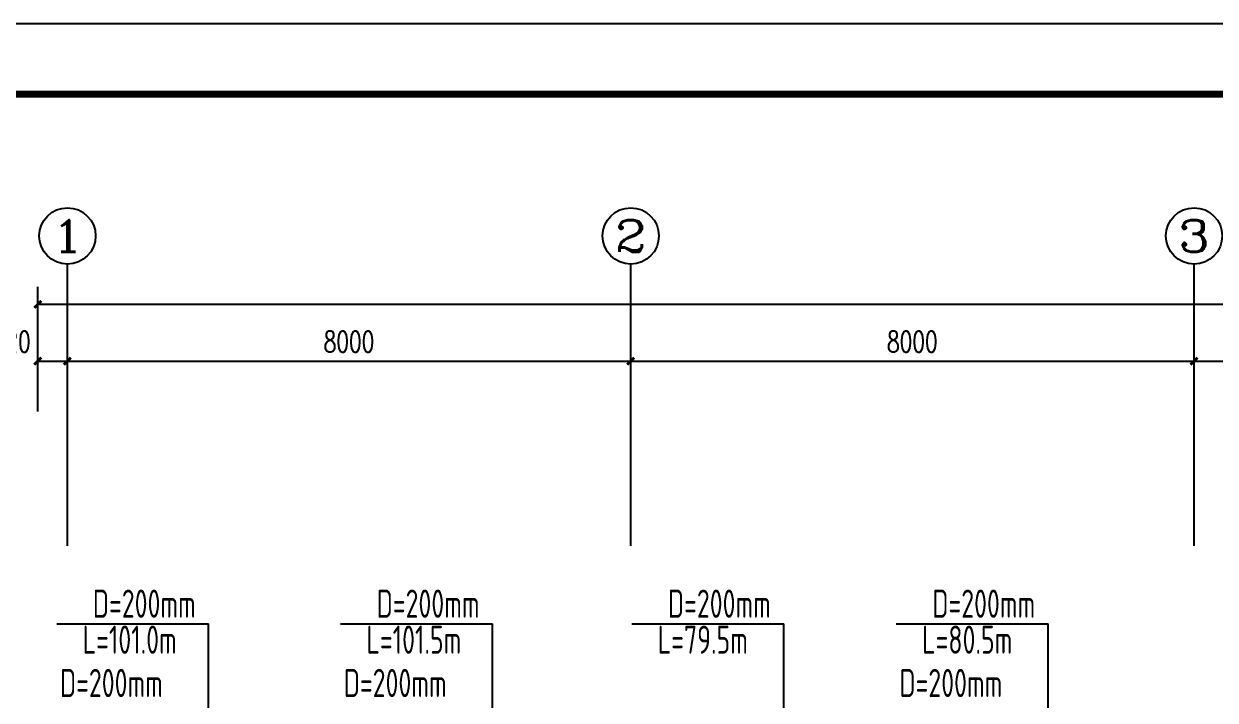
# Model space of a CAD drawing. Extents: x 2430460 to 2514560, y -608375 to -364775.
# Drawn here: x 2442863 to 2459782, y -435776 to -426175 of the extents above; entities that cross this region are included whole.
import ezdxf
from ezdxf.enums import TextEntityAlignment as Align

# ---------------------------------------------------------------- set-up
doc = ezdxf.new("R2010")
doc.units = 0
doc.header["$LTSCALE"] = 1000
doc.header["$MEASUREMENT"] = 0
for name, color, linetype in [('AXIS', 3, 'Continuous'), ('AXIS_TEXT', 7, 'Continuous'), ('PUB_DIM', 3, 'Continuous'), ('TK', 4, 'Continuous')]:
    doc.layers.add(name, color=color, linetype=linetype)
doc.styles.add('26#标准$0$TSSD_REIN', font='Tssdeng.shx', dxfattribs={"width": 0.7, "bigfont": 'tssdchn.shx'})
doc.styles.add('_TCH_AXIS', font='COMPLEX', dxfattribs={"bigfont": 'GBCBIG'})
doc.styles.add('_TCH_DIM_T3', font='SIMPLEX', dxfattribs={"width": 0.705882, "bigfont": 'GBCBIG'})
doc.styles.add('COMPLEX', font='COMPLEX')
doc.styles.add('HZTXT1', font='romans.shx', dxfattribs={"width": 0.7, "bigfont": 'GBHZFS.SHX'})
doc.styles.get("Standard").update_dxf_attribs({"font": 'gbenor.shx', "bigfont": 'gbcbig.shx'})
doc.dimstyles.new('_TCH_ARCH&&100', dxfattribs={"dimtxt": 297.5, "dimasz": 100, "dimexe": 250, "dimexo": 300, "dimgap": 126.25, "dimtad": 1, "dimdec": 0, "dimzin": 0, "dimdsep": 46, "dimtxsty": '_TCH_DIM_T3', "dimblk": 'ARCHTICK', "dimcen": 0.09, "dimclrt": 7, "dimazin": 2, "dimtfac": 1, "dimtdec": 0, "dimtix": 1, "dimtmove": 2, "dimatfit": 3, "dimfxl": 30, "dimtolj": 1, "dimtzin": 0, "dimarcsym": 0})

# ---------------------------------------------------------------- blocks, each defined once
blk = doc.blocks.new('_ArchTick')
at = {"color": 0, "linetype": 'ByBlock', "const_width": 0.4}
blk.add_lwpolyline([(-0.5, -0.5), (0.5, 0.5)], dxfattribs=at)
blk = doc.blocks.new('*D123')
at = {"layer": 'Defpoints', "color": 0, "transparency": 16777216}
for p in [(-40300, 32940), (-40720, 31924), (-40300, 31924)]:
    blk.add_point(p, dxfattribs=at)
at = {"layer": 'PUB_DIM', "color": 0, "lineweight": -2, "transparency": 16777216}
for p, q in [((-40720, 32224), (-40720, 33190)), ((-40300, 32224), (-40300, 33190)), ((-40720, 32940), (-40300, 32940))]:
    blk.add_line(p, q, dxfattribs=at)
at = {"layer": 'PUB_DIM', "color": 0, "lineweight": -2, "transparency": 16777216, "xscale": 100, "yscale": 100, "zscale": 100, "rotation": 180}
blk.add_blockref('_ArchTick', (-40720, 32940), dxfattribs=at)
at = {"layer": 'PUB_DIM', "color": 0, "lineweight": -2, "transparency": 16777216, "xscale": 100, "yscale": 100, "zscale": 100}
blk.add_blockref('_ArchTick', (-40300, 32940), dxfattribs=at)
at = {"layer": 'PUB_DIM', "color": 7, "transparency": 16777216, "insert": (-41090, 33215), "char_height": 297.5, "attachment_point": 5, "style": '_TCH_DIM_T3'}
blk.add_mtext('\\A1;420', dxfattribs=at)
blk = doc.blocks.new('*D124')
at = {"layer": 'Defpoints', "color": 0, "transparency": 16777216}
for p in [(-32300, 32940), (-40300, 31924), (-32300, 31924)]:
    blk.add_point(p, dxfattribs=at)
at = {"layer": 'PUB_DIM', "color": 0, "lineweight": -2, "transparency": 16777216}
for p, q in [((-40300, 32224), (-40300, 33190)), ((-32300, 32224), (-32300, 33190)), ((-40300, 32940), (-32300, 32940))]:
    blk.add_line(p, q, dxfattribs=at)
at = {"layer": 'PUB_DIM', "color": 0, "lineweight": -2, "transparency": 16777216, "xscale": 100, "yscale": 100, "zscale": 100, "rotation": 180}
blk.add_blockref('_ArchTick', (-40300, 32940), dxfattribs=at)
at = {"layer": 'PUB_DIM', "color": 0, "lineweight": -2, "transparency": 16777216, "xscale": 100, "yscale": 100, "zscale": 100}
blk.add_blockref('_ArchTick', (-32300, 32940), dxfattribs=at)
at = {"layer": 'PUB_DIM', "color": 7, "transparency": 16777216, "insert": (-36300, 33215), "char_height": 297.5, "attachment_point": 5, "style": '_TCH_DIM_T3'}
blk.add_mtext('\\A1;8000', dxfattribs=at)
blk = doc.blocks.new('*D125')
at = {"layer": 'Defpoints', "color": 0, "transparency": 16777216}
for p in [(-24300, 32940), (-32300, 31924), (-24300, 31924)]:
    blk.add_point(p, dxfattribs=at)
at = {"layer": 'PUB_DIM', "color": 0, "lineweight": -2, "transparency": 16777216}
for p, q in [((-32300, 32224), (-32300, 33190)), ((-24300, 32224), (-24300, 33190)), ((-32300, 32940), (-24300, 32940))]:
    blk.add_line(p, q, dxfattribs=at)
at = {"layer": 'PUB_DIM', "color": 0, "lineweight": -2, "transparency": 16777216, "xscale": 100, "yscale": 100, "zscale": 100, "rotation": 180}
blk.add_blockref('_ArchTick', (-32300, 32940), dxfattribs=at)
at = {"layer": 'PUB_DIM', "color": 0, "lineweight": -2, "transparency": 16777216, "xscale": 100, "yscale": 100, "zscale": 100}
blk.add_blockref('_ArchTick', (-24300, 32940), dxfattribs=at)
at = {"layer": 'PUB_DIM', "color": 7, "transparency": 16777216, "insert": (-28300, 33215), "char_height": 297.5, "attachment_point": 5, "style": '_TCH_DIM_T3'}
blk.add_mtext('\\A1;8000', dxfattribs=at)
blk = doc.blocks.new('*D126')
at = {"layer": 'Defpoints', "color": 0, "transparency": 16777216}
for p in [(-16300, 32940), (-24300, 31924), (-16300, 31924)]:
    blk.add_point(p, dxfattribs=at)
at = {"layer": 'PUB_DIM', "color": 0, "lineweight": -2, "transparency": 16777216}
for p, q in [((-24300, 32224), (-24300, 33190)), ((-16300, 32224), (-16300, 33190)), ((-24300, 32940), (-16300, 32940))]:
    blk.add_line(p, q, dxfattribs=at)
at = {"layer": 'PUB_DIM', "color": 0, "lineweight": -2, "transparency": 16777216, "xscale": 100, "yscale": 100, "zscale": 100, "rotation": 180}
blk.add_blockref('_ArchTick', (-24300, 32940), dxfattribs=at)
at = {"layer": 'PUB_DIM', "color": 0, "lineweight": -2, "transparency": 16777216, "xscale": 100, "yscale": 100, "zscale": 100}
blk.add_blockref('_ArchTick', (-16300, 32940), dxfattribs=at)
at = {"layer": 'PUB_DIM', "color": 7, "transparency": 16777216, "insert": (-20300, 33215), "char_height": 297.5, "attachment_point": 5, "style": '_TCH_DIM_T3'}
blk.add_mtext('\\A1;8000', dxfattribs=at)
blk = doc.blocks.new('*D132')
at = {"layer": 'Defpoints', "color": 0, "transparency": 16777216}
for p in [(16120, 33747), (-40720, 32705), (16120, 32705)]:
    blk.add_point(p, dxfattribs=at)
at = {"layer": 'PUB_DIM', "color": 0, "lineweight": -2, "transparency": 16777216}
for p, q in [((-40720, 33005), (-40720, 33997)), ((16120, 33005), (16120, 33997)), ((-40720, 33747), (16120, 33747))]:
    blk.add_line(p, q, dxfattribs=at)
at = {"layer": 'PUB_DIM', "color": 0, "lineweight": -2, "transparency": 16777216, "xscale": 100, "yscale": 100, "zscale": 100, "rotation": 180}
blk.add_blockref('_ArchTick', (-40720, 33747), dxfattribs=at)
at = {"layer": 'PUB_DIM', "color": 0, "lineweight": -2, "transparency": 16777216, "xscale": 100, "yscale": 100, "zscale": 100}
blk.add_blockref('_ArchTick', (16120, 33747), dxfattribs=at)
at = {"layer": 'PUB_DIM', "color": 7, "transparency": 16777216, "insert": (-12300, 34022), "char_height": 297.5, "attachment_point": 5, "style": '_TCH_DIM_T3'}
blk.add_mtext('\\A1;56840', dxfattribs=at)
blk = doc.blocks.new('*D234')
at = {"layer": 'Defpoints', "color": 0, "transparency": 16777216}
for p in [(-40300, 32940), (-40720, 31924), (-40300, 31924)]:
    blk.add_point(p, dxfattribs=at)
at = {"layer": 'PUB_DIM', "color": 0, "lineweight": -2, "transparency": 16777216}
for p, q in [((-40720, 32224), (-40720, 33190)), ((-40300, 32224), (-40300, 33190)), ((-40720, 32940), (-40300, 32940))]:
    blk.add_line(p, q, dxfattribs=at)
at = {"layer": 'PUB_DIM', "color": 0, "lineweight": -2, "transparency": 16777216, "xscale": 100, "yscale": 100, "zscale": 100, "rotation": 180}
blk.add_blockref('_ArchTick', (-40720, 32940), dxfattribs=at)
at = {"layer": 'PUB_DIM', "color": 0, "lineweight": -2, "transparency": 16777216, "xscale": 100, "yscale": 100, "zscale": 100}
blk.add_blockref('_ArchTick', (-40300, 32940), dxfattribs=at)
at = {"layer": 'PUB_DIM', "color": 7, "transparency": 16777216, "insert": (-41090, 33215), "char_height": 297.5, "attachment_point": 5, "style": '_TCH_DIM_T3'}
blk.add_mtext('\\A1;420', dxfattribs=at)
blk = doc.blocks.new('*D235')
at = {"layer": 'Defpoints', "color": 0, "transparency": 16777216}
for p in [(-32300, 32940), (-40300, 31924), (-32300, 31924)]:
    blk.add_point(p, dxfattribs=at)
at = {"layer": 'PUB_DIM', "color": 0, "lineweight": -2, "transparency": 16777216}
for p, q in [((-40300, 32224), (-40300, 33190)), ((-32300, 32224), (-32300, 33190)), ((-40300, 32940), (-32300, 32940))]:
    blk.add_line(p, q, dxfattribs=at)
at = {"layer": 'PUB_DIM', "color": 0, "lineweight": -2, "transparency": 16777216, "xscale": 100, "yscale": 100, "zscale": 100, "rotation": 180}
blk.add_blockref('_ArchTick', (-40300, 32940), dxfattribs=at)
at = {"layer": 'PUB_DIM', "color": 0, "lineweight": -2, "transparency": 16777216, "xscale": 100, "yscale": 100, "zscale": 100}
blk.add_blockref('_ArchTick', (-32300, 32940), dxfattribs=at)
at = {"layer": 'PUB_DIM', "color": 7, "transparency": 16777216, "insert": (-36300, 33215), "char_height": 297.5, "attachment_point": 5, "style": '_TCH_DIM_T3'}
blk.add_mtext('\\A1;8000', dxfattribs=at)
blk = doc.blocks.new('*D236')
at = {"layer": 'Defpoints', "color": 0, "transparency": 16777216}
for p in [(-24300, 32940), (-32300, 31924), (-24300, 31924)]:
    blk.add_point(p, dxfattribs=at)
at = {"layer": 'PUB_DIM', "color": 0, "lineweight": -2, "transparency": 16777216}
for p, q in [((-32300, 32224), (-32300, 33190)), ((-24300, 32224), (-24300, 33190)), ((-32300, 32940), (-24300, 32940))]:
    blk.add_line(p, q, dxfattribs=at)
at = {"layer": 'PUB_DIM', "color": 0, "lineweight": -2, "transparency": 16777216, "xscale": 100, "yscale": 100, "zscale": 100, "rotation": 180}
blk.add_blockref('_ArchTick', (-32300, 32940), dxfattribs=at)
at = {"layer": 'PUB_DIM', "color": 0, "lineweight": -2, "transparency": 16777216, "xscale": 100, "yscale": 100, "zscale": 100}
blk.add_blockref('_ArchTick', (-24300, 32940), dxfattribs=at)
at = {"layer": 'PUB_DIM', "color": 7, "transparency": 16777216, "insert": (-28300, 33215), "char_height": 297.5, "attachment_point": 5, "style": '_TCH_DIM_T3'}
blk.add_mtext('\\A1;8000', dxfattribs=at)
blk = doc.blocks.new('*D237')
at = {"layer": 'Defpoints', "color": 0, "transparency": 16777216}
for p in [(-16300, 32940), (-24300, 31924), (-16300, 31924)]:
    blk.add_point(p, dxfattribs=at)
at = {"layer": 'PUB_DIM', "color": 0, "lineweight": -2, "transparency": 16777216}
for p, q in [((-24300, 32224), (-24300, 33190)), ((-16300, 32224), (-16300, 33190)), ((-24300, 32940), (-16300, 32940))]:
    blk.add_line(p, q, dxfattribs=at)
at = {"layer": 'PUB_DIM', "color": 0, "lineweight": -2, "transparency": 16777216, "xscale": 100, "yscale": 100, "zscale": 100, "rotation": 180}
blk.add_blockref('_ArchTick', (-24300, 32940), dxfattribs=at)
at = {"layer": 'PUB_DIM', "color": 0, "lineweight": -2, "transparency": 16777216, "xscale": 100, "yscale": 100, "zscale": 100}
blk.add_blockref('_ArchTick', (-16300, 32940), dxfattribs=at)
at = {"layer": 'PUB_DIM', "color": 7, "transparency": 16777216, "insert": (-20300, 33215), "char_height": 297.5, "attachment_point": 5, "style": '_TCH_DIM_T3'}
blk.add_mtext('\\A1;8000', dxfattribs=at)
blk = doc.blocks.new('*D243')
at = {"layer": 'Defpoints', "color": 0, "transparency": 16777216}
for p in [(16120, 33747), (-40720, 32705), (16120, 32705)]:
    blk.add_point(p, dxfattribs=at)
at = {"layer": 'PUB_DIM', "color": 0, "lineweight": -2, "transparency": 16777216}
for p, q in [((-40720, 33005), (-40720, 33997)), ((16120, 33005), (16120, 33997)), ((-40720, 33747), (16120, 33747))]:
    blk.add_line(p, q, dxfattribs=at)
at = {"layer": 'PUB_DIM', "color": 0, "lineweight": -2, "transparency": 16777216, "xscale": 100, "yscale": 100, "zscale": 100, "rotation": 180}
blk.add_blockref('_ArchTick', (-40720, 33747), dxfattribs=at)
at = {"layer": 'PUB_DIM', "color": 0, "lineweight": -2, "transparency": 16777216, "xscale": 100, "yscale": 100, "zscale": 100}
blk.add_blockref('_ArchTick', (16120, 33747), dxfattribs=at)
at = {"layer": 'PUB_DIM', "color": 7, "transparency": 16777216, "insert": (-12300, 34022), "char_height": 297.5, "attachment_point": 5, "style": '_TCH_DIM_T3'}
blk.add_mtext('\\A1;56840', dxfattribs=at)
blk = doc.blocks.new('*D345')
at = {"layer": 'Defpoints', "color": 0, "transparency": 16777216}
for p in [(-40300, 32940), (-40720, 31924), (-40300, 31924)]:
    blk.add_point(p, dxfattribs=at)
at = {"layer": 'PUB_DIM', "color": 0, "lineweight": -2, "transparency": 16777216}
for p, q in [((-40720, 32224), (-40720, 33190)), ((-40300, 32224), (-40300, 33190)), ((-40720, 32940), (-40300, 32940))]:
    blk.add_line(p, q, dxfattribs=at)
at = {"layer": 'PUB_DIM', "color": 0, "lineweight": -2, "transparency": 16777216, "xscale": 100, "yscale": 100, "zscale": 100, "rotation": 180}
blk.add_blockref('_ArchTick', (-40720, 32940), dxfattribs=at)
at = {"layer": 'PUB_DIM', "color": 0, "lineweight": -2, "transparency": 16777216, "xscale": 100, "yscale": 100, "zscale": 100}
blk.add_blockref('_ArchTick', (-40300, 32940), dxfattribs=at)
at = {"layer": 'PUB_DIM', "color": 7, "transparency": 16777216, "insert": (-41090, 33215), "char_height": 297.5, "attachment_point": 5, "style": '_TCH_DIM_T3'}
blk.add_mtext('\\A1;420', dxfattribs=at)
blk = doc.blocks.new('*D346')
at = {"layer": 'Defpoints', "color": 0, "transparency": 16777216}
for p in [(-32300, 32940), (-40300, 31924), (-32300, 31924)]:
    blk.add_point(p, dxfattribs=at)
at = {"layer": 'PUB_DIM', "color": 0, "lineweight": -2, "transparency": 16777216}
for p, q in [((-40300, 32224), (-40300, 33190)), ((-32300, 32224), (-32300, 33190)), ((-40300, 32940), (-32300, 32940))]:
    blk.add_line(p, q, dxfattribs=at)
at = {"layer": 'PUB_DIM', "color": 0, "lineweight": -2, "transparency": 16777216, "xscale": 100, "yscale": 100, "zscale": 100, "rotation": 180}
blk.add_blockref('_ArchTick', (-40300, 32940), dxfattribs=at)
at = {"layer": 'PUB_DIM', "color": 0, "lineweight": -2, "transparency": 16777216, "xscale": 100, "yscale": 100, "zscale": 100}
blk.add_blockref('_ArchTick', (-32300, 32940), dxfattribs=at)
at = {"layer": 'PUB_DIM', "color": 7, "transparency": 16777216, "insert": (-36300, 33215), "char_height": 297.5, "attachment_point": 5, "style": '_TCH_DIM_T3'}
blk.add_mtext('\\A1;8000', dxfattribs=at)
blk = doc.blocks.new('*D347')
at = {"layer": 'Defpoints', "color": 0, "transparency": 16777216}
for p in [(-24300, 32940), (-32300, 31924), (-24300, 31924)]:
    blk.add_point(p, dxfattribs=at)
at = {"layer": 'PUB_DIM', "color": 0, "lineweight": -2, "transparency": 16777216}
for p, q in [((-32300, 32224), (-32300, 33190)), ((-24300, 32224), (-24300, 33190)), ((-32300, 32940), (-24300, 32940))]:
    blk.add_line(p, q, dxfattribs=at)
at = {"layer": 'PUB_DIM', "color": 0, "lineweight": -2, "transparency": 16777216, "xscale": 100, "yscale": 100, "zscale": 100, "rotation": 180}
blk.add_blockref('_ArchTick', (-32300, 32940), dxfattribs=at)
at = {"layer": 'PUB_DIM', "color": 0, "lineweight": -2, "transparency": 16777216, "xscale": 100, "yscale": 100, "zscale": 100}
blk.add_blockref('_ArchTick', (-24300, 32940), dxfattribs=at)
at = {"layer": 'PUB_DIM', "color": 7, "transparency": 16777216, "insert": (-28300, 33215), "char_height": 297.5, "attachment_point": 5, "style": '_TCH_DIM_T3'}
blk.add_mtext('\\A1;8000', dxfattribs=at)
blk = doc.blocks.new('*D348')
at = {"layer": 'Defpoints', "color": 0, "transparency": 16777216}
for p in [(-16300, 32940), (-24300, 31924), (-16300, 31924)]:
    blk.add_point(p, dxfattribs=at)
at = {"layer": 'PUB_DIM', "color": 0, "lineweight": -2, "transparency": 16777216}
for p, q in [((-24300, 32224), (-24300, 33190)), ((-16300, 32224), (-16300, 33190)), ((-24300, 32940), (-16300, 32940))]:
    blk.add_line(p, q, dxfattribs=at)
at = {"layer": 'PUB_DIM', "color": 0, "lineweight": -2, "transparency": 16777216, "xscale": 100, "yscale": 100, "zscale": 100, "rotation": 180}
blk.add_blockref('_ArchTick', (-24300, 32940), dxfattribs=at)
at = {"layer": 'PUB_DIM', "color": 0, "lineweight": -2, "transparency": 16777216, "xscale": 100, "yscale": 100, "zscale": 100}
blk.add_blockref('_ArchTick', (-16300, 32940), dxfattribs=at)
at = {"layer": 'PUB_DIM', "color": 7, "transparency": 16777216, "insert": (-20300, 33215), "char_height": 297.5, "attachment_point": 5, "style": '_TCH_DIM_T3'}
blk.add_mtext('\\A1;8000', dxfattribs=at)
blk = doc.blocks.new('*D354')
at = {"layer": 'Defpoints', "color": 0, "transparency": 16777216}
for p in [(16120, 33747), (-40720, 32705), (16120, 32705)]:
    blk.add_point(p, dxfattribs=at)
at = {"layer": 'PUB_DIM', "color": 0, "lineweight": -2, "transparency": 16777216}
for p, q in [((-40720, 33005), (-40720, 33997)), ((16120, 33005), (16120, 33997)), ((-40720, 33747), (16120, 33747))]:
    blk.add_line(p, q, dxfattribs=at)
at = {"layer": 'PUB_DIM', "color": 0, "lineweight": -2, "transparency": 16777216, "xscale": 100, "yscale": 100, "zscale": 100, "rotation": 180}
blk.add_blockref('_ArchTick', (-40720, 33747), dxfattribs=at)
at = {"layer": 'PUB_DIM', "color": 0, "lineweight": -2, "transparency": 16777216, "xscale": 100, "yscale": 100, "zscale": 100}
blk.add_blockref('_ArchTick', (16120, 33747), dxfattribs=at)
at = {"layer": 'PUB_DIM', "color": 7, "transparency": 16777216, "insert": (-12300, 34022), "char_height": 297.5, "attachment_point": 5, "style": '_TCH_DIM_T3'}
blk.add_mtext('\\A1;56840', dxfattribs=at)
blk = doc.blocks.new('*D453')
at = {"layer": 'Defpoints', "color": 0, "transparency": 16777216}
for p in [(-40300, 32940), (-40720, 31924), (-40300, 31924)]:
    blk.add_point(p, dxfattribs=at)
at = {"layer": 'PUB_DIM', "color": 0, "lineweight": -2, "transparency": 16777216}
for p, q in [((-40720, 32224), (-40720, 33190)), ((-40300, 32224), (-40300, 33190)), ((-40720, 32940), (-40300, 32940))]:
    blk.add_line(p, q, dxfattribs=at)
at = {"layer": 'PUB_DIM', "color": 0, "lineweight": -2, "transparency": 16777216, "xscale": 100, "yscale": 100, "zscale": 100, "rotation": 180}
blk.add_blockref('_ArchTick', (-40720, 32940), dxfattribs=at)
at = {"layer": 'PUB_DIM', "color": 0, "lineweight": -2, "transparency": 16777216, "xscale": 100, "yscale": 100, "zscale": 100}
blk.add_blockref('_ArchTick', (-40300, 32940), dxfattribs=at)
at = {"layer": 'PUB_DIM', "color": 7, "transparency": 16777216, "insert": (-41090, 33215), "char_height": 297.5, "attachment_point": 5, "style": '_TCH_DIM_T3'}
blk.add_mtext('\\A1;420', dxfattribs=at)
blk = doc.blocks.new('*D454')
at = {"layer": 'Defpoints', "color": 0, "transparency": 16777216}
for p in [(-32300, 32940), (-40300, 31924), (-32300, 31924)]:
    blk.add_point(p, dxfattribs=at)
at = {"layer": 'PUB_DIM', "color": 0, "lineweight": -2, "transparency": 16777216}
for p, q in [((-40300, 32224), (-40300, 33190)), ((-32300, 32224), (-32300, 33190)), ((-40300, 32940), (-32300, 32940))]:
    blk.add_line(p, q, dxfattribs=at)
at = {"layer": 'PUB_DIM', "color": 0, "lineweight": -2, "transparency": 16777216, "xscale": 100, "yscale": 100, "zscale": 100, "rotation": 180}
blk.add_blockref('_ArchTick', (-40300, 32940), dxfattribs=at)
at = {"layer": 'PUB_DIM', "color": 0, "lineweight": -2, "transparency": 16777216, "xscale": 100, "yscale": 100, "zscale": 100}
blk.add_blockref('_ArchTick', (-32300, 32940), dxfattribs=at)
at = {"layer": 'PUB_DIM', "color": 7, "transparency": 16777216, "insert": (-36300, 33215), "char_height": 297.5, "attachment_point": 5, "style": '_TCH_DIM_T3'}
blk.add_mtext('\\A1;8000', dxfattribs=at)
blk = doc.blocks.new('*D455')
at = {"layer": 'Defpoints', "color": 0, "transparency": 16777216}
for p in [(-24300, 32940), (-32300, 31924), (-24300, 31924)]:
    blk.add_point(p, dxfattribs=at)
at = {"layer": 'PUB_DIM', "color": 0, "lineweight": -2, "transparency": 16777216}
for p, q in [((-32300, 32224), (-32300, 33190)), ((-24300, 32224), (-24300, 33190)), ((-32300, 32940), (-24300, 32940))]:
    blk.add_line(p, q, dxfattribs=at)
at = {"layer": 'PUB_DIM', "color": 0, "lineweight": -2, "transparency": 16777216, "xscale": 100, "yscale": 100, "zscale": 100, "rotation": 180}
blk.add_blockref('_ArchTick', (-32300, 32940), dxfattribs=at)
at = {"layer": 'PUB_DIM', "color": 0, "lineweight": -2, "transparency": 16777216, "xscale": 100, "yscale": 100, "zscale": 100}
blk.add_blockref('_ArchTick', (-24300, 32940), dxfattribs=at)
at = {"layer": 'PUB_DIM', "color": 7, "transparency": 16777216, "insert": (-28300, 33215), "char_height": 297.5, "attachment_point": 5, "style": '_TCH_DIM_T3'}
blk.add_mtext('\\A1;8000', dxfattribs=at)
blk = doc.blocks.new('*D456')
at = {"layer": 'Defpoints', "color": 0, "transparency": 16777216}
for p in [(-16300, 32940), (-24300, 31924), (-16300, 31924)]:
    blk.add_point(p, dxfattribs=at)
at = {"layer": 'PUB_DIM', "color": 0, "lineweight": -2, "transparency": 16777216}
for p, q in [((-24300, 32224), (-24300, 33190)), ((-16300, 32224), (-16300, 33190)), ((-24300, 32940), (-16300, 32940))]:
    blk.add_line(p, q, dxfattribs=at)
at = {"layer": 'PUB_DIM', "color": 0, "lineweight": -2, "transparency": 16777216, "xscale": 100, "yscale": 100, "zscale": 100, "rotation": 180}
blk.add_blockref('_ArchTick', (-24300, 32940), dxfattribs=at)
at = {"layer": 'PUB_DIM', "color": 0, "lineweight": -2, "transparency": 16777216, "xscale": 100, "yscale": 100, "zscale": 100}
blk.add_blockref('_ArchTick', (-16300, 32940), dxfattribs=at)
at = {"layer": 'PUB_DIM', "color": 7, "transparency": 16777216, "insert": (-20300, 33215), "char_height": 297.5, "attachment_point": 5, "style": '_TCH_DIM_T3'}
blk.add_mtext('\\A1;8000', dxfattribs=at)
blk = doc.blocks.new('*D462')
at = {"layer": 'Defpoints', "color": 0, "transparency": 16777216}
for p in [(16120, 33747), (-40720, 32705), (16120, 32705)]:
    blk.add_point(p, dxfattribs=at)
at = {"layer": 'PUB_DIM', "color": 0, "lineweight": -2, "transparency": 16777216}
for p, q in [((-40720, 33005), (-40720, 33997)), ((16120, 33005), (16120, 33997)), ((-40720, 33747), (16120, 33747))]:
    blk.add_line(p, q, dxfattribs=at)
at = {"layer": 'PUB_DIM', "color": 0, "lineweight": -2, "transparency": 16777216, "xscale": 100, "yscale": 100, "zscale": 100, "rotation": 180}
blk.add_blockref('_ArchTick', (-40720, 33747), dxfattribs=at)
at = {"layer": 'PUB_DIM', "color": 0, "lineweight": -2, "transparency": 16777216, "xscale": 100, "yscale": 100, "zscale": 100}
blk.add_blockref('_ArchTick', (16120, 33747), dxfattribs=at)
at = {"layer": 'PUB_DIM', "color": 7, "transparency": 16777216, "insert": (-12300, 34022), "char_height": 297.5, "attachment_point": 5, "style": '_TCH_DIM_T3'}
blk.add_mtext('\\A1;56840', dxfattribs=at)
blk = doc.blocks.new('_AXISO')
blk.add_circle((0, 0), 0.5)
at = {"layer": 'AXIS_TEXT', "style": 'COMPLEX', "width": 1.041667}
blk.add_attdef('A', text='', height=0.56, dxfattribs=at).set_placement((-0.25, -0.28), (0.25, -0.28), align=Align.FIT)
blk = doc.blocks.new('*U544')
at = {"color": 3}
blk.add_lwpolyline([(-84100, 0), (0, 0), (0, 59400), (-84100, 59400)], close=True, dxfattribs=at)
at = {"color": 3, "const_width": 100}
blk.add_lwpolyline([(-81600, 1000), (-1000, 1000), (-1000, 58400), (-81600, 58400)], close=True, dxfattribs=at)
at = {"layer": 'TK', "color": 4, "style": 'HZTXT1'}
for tag, height, width, p in [('项目负责1', 400, 0.6, (-4500, 19196)), ('项目负责2', 400, 0.6, (-4500, 18296)), ('专责', 400, 0.6, (-4500, 17396)), ('审定', 400, 0.6, (-4500, 16496)), ('审核', 400, 0.6, (-4500, 15596)), ('校对', 400, 0.6, (-4500, 14696)), ('设计', 400, 0.6, (-4500, 13796)), ('绘图', 400, 0.6, (-4500, 12896)), ('建设单位', 450, 0.6, (-4500, 11050)), ('工号', 400, 0.5, (-5501, 3507)), ('版次', 400, 0.7, (-2138, 3498)), ('阶段', 400, 0.7, (-2138, 2498)), ('比例', 400, 0.7, (-5491, 1513)), ('日期', 400, 0.7, (-2138, 1498))]:
    blk.add_attdef(tag, text='', height=height, dxfattribs=dict(at, width=width)).set_placement(p, align=Align.MIDDLE)
at = {"layer": 'TK', "color": 1, "lineweight": -3, "style": 'HZTXT1', "width": 0.6}
blk.add_attdef('工程名称', text='', height=450, dxfattribs=at).set_placement((-4500, 9050), align=Align.MIDDLE)
at = {"layer": 'TK', "color": 4, "lineweight": -3, "style": 'HZTXT1', "width": 0.6}
blk.add_attdef('子项名称', text='', height=450, dxfattribs=at).set_placement((-4500, 7050), align=Align.MIDDLE)
at = {"layer": 'TK', "color": 1, "lineweight": -3, "width": 0.6, "flags": 104}
blk.add_attdef('图名', text='', height=400, dxfattribs=at).set_placement((-4558, 4958), align=Align.MIDDLE_CENTER)
at = {"layer": 'TK', "color": 1, "style": 'HZTXT1', "width": 0.7}
blk.add_attdef('图号', text='', height=400, dxfattribs=at).set_placement((-5491, 2513), align=Align.MIDDLE)
blk = doc.blocks.new('A$C5D18424C')
at = {"layer": 'AXIS'}
for p, q in [((-40300, 30317.3), (-40300, 34317.3)), ((-32300, 30317.3), (-32300, 34317.3)), ((-24300, 30317.3), (-24300, 34317.3))]:
    blk.add_line(p, q, dxfattribs=at)
ref = blk.add_blockref('_AXISO', (-40300, 34717.3), dxfattribs=dict(at, xscale=800, yscale=800, zscale=800))
ref.add_attrib('A', '1', dxfattribs={"layer": 'AXIS_TEXT', "height": 452.5, "style": '_TCH_AXIS', "width": 2.333333}).set_placement((-40526.3, 34491), (-40073.7, 34491), align=Align.FIT)
ref = blk.add_blockref('_AXISO', (-32300, 34717.3), dxfattribs=dict(at, xscale=800, yscale=800, zscale=800))
ref.add_attrib('A', '2', dxfattribs={"layer": 'AXIS_TEXT', "height": 452.5, "style": '_TCH_AXIS', "width": 1.5}).set_placement((-32526.3, 34491), (-32073.7, 34491), align=Align.FIT)
ref = blk.add_blockref('_AXISO', (-24300, 34717.3), dxfattribs=dict(at, xscale=800, yscale=800, zscale=800))
ref.add_attrib('A', '3', dxfattribs={"layer": 'AXIS_TEXT', "height": 452.5, "style": '_TCH_AXIS', "width": 1.5}).set_placement((-24526.3, 34491), (-24073.7, 34491), align=Align.FIT)
at = {"layer": 'PUB_DIM'}
for p1, p2, distance, picture, middle in [((-40720, 32704.8), (16120, 32704.8), 1042.6, '*D132', (-12300, 34022.4)), ((-40720, 32704.8), (16120, 32704.8), 1042.6, '*D243', (-12300, 34022.4)), ((-40720, 32704.8), (16120, 32704.8), 1042.6, '*D354', (-12300, 34022.4)), ((-40720, 32704.8), (16120, 32704.8), 1042.6, '*D462', (-12300, 34022.4)), ((-40300, 31923.5), (-32300, 31923.5), 1017, '*D124', (-36300, 33215.5)), ((-40300, 31923.5), (-32300, 31923.5), 1017, '*D235', (-36300, 33215.5)), ((-40300, 31923.5), (-32300, 31923.5), 1017, '*D346', (-36300, 33215.5)), ((-40300, 31923.5), (-32300, 31923.5), 1017, '*D454', (-36300, 33215.5)), ((-32300, 31923.5), (-24300, 31923.5), 1017, '*D125', (-28300, 33215.5)), ((-32300, 31923.5), (-24300, 31923.5), 1017, '*D236', (-28300, 33215.5)), ((-32300, 31923.5), (-24300, 31923.5), 1017, '*D347', (-28300, 33215.5)), ((-32300, 31923.5), (-24300, 31923.5), 1017, '*D455', (-28300, 33215.5)), ((-24300, 31923.5), (-16300, 31923.5), 1017, '*D126', (-20300, 33215.5)), ((-24300, 31923.5), (-16300, 31923.5), 1017, '*D237', (-20300, 33215.5)), ((-24300, 31923.5), (-16300, 31923.5), 1017, '*D348', (-20300, 33215.5)), ((-24300, 31923.5), (-16300, 31923.5), 1017, '*D456', (-20300, 33215.5))]:
    dim = blk.add_aligned_dim(p1=p1, p2=p2, distance=distance, dimstyle='_TCH_ARCH&&100', dxfattribs=at)
    dim.commit()
    dim.dimension.update_dxf_attribs({"geometry": picture, "text_midpoint": middle})
for picture in ['*D123', '*D234', '*D345', '*D453']:
    dim = blk.add_linear_dim(base=(-40300, 32940.5), p1=(-40720, 31923.5), p2=(-40300, 31923.5), angle=0, dimstyle='_TCH_ARCH&&100', dxfattribs=at)
    dim.commit()
    dim.dimension.update_dxf_attribs({"geometry": picture, "text_midpoint": (-41090, 33215.5), "dimtype": 129})

msp = doc.modelspace()

# ---------------------------------------------------------------- linework, layer by layer
for p, q in [((2443331.4, -434693.1), (2445487.8, -434693.1)), ((2445487.8, -441518.3), (2445487.8, -434693.1)), ((2447361.6, -434693.1), (2449518.1, -434693.1)), ((2449518.1, -441518.3), (2449518.1, -434693.1)), ((2451498.2, -434693.1), (2453654.6, -434693.1)), ((2453654.6, -441518.3), (2453654.6, -434693.1)), ((2455252.7, -434693.1), (2457409.1, -434693.1)), ((2457409.1, -441518.3), (2457409.1, -434693.1))]:
    msp.add_line(p, q)

# ---------------------------------------------------------------- block references
for name, p in [('*U544', (2514560.4, -485574.9)), ('A$C5D18424C', (2483782, -463903.3))]:
    msp.add_blockref(name, p)

# ---------------------------------------------------------------- texts
at = {"char_height": 400, "width": 1509.222, "style": '26#标准$0$TSSD_REIN'}
for s, insert, attachment_point in [('D=200mm', (2445305.2, -434605.8), 9), ('D=200mm', (2449335.5, -434605.8), 9), ('D=200mm', (2453472, -434605.8), 9), ('D=200mm', (2457226.5, -434605.8), 9), ('L=101.0m', (2443697.7, -435116.9), 7), ('L=101.5m', (2447727.9, -435116.9), 7), ('L=79.5m', (2451864.4, -435116.9), 7), ('L=80.5m', (2455619, -435116.9), 7), ('D=200mm', (2444838, -435732), 9), ('D=200mm', (2448868.3, -435732), 9), ('D=200mm', (2456759.3, -435732), 9)]:
    msp.add_mtext(s, dxfattribs=dict(at, insert=insert, attachment_point=attachment_point))

doc.saveas('drawing.dxf')
